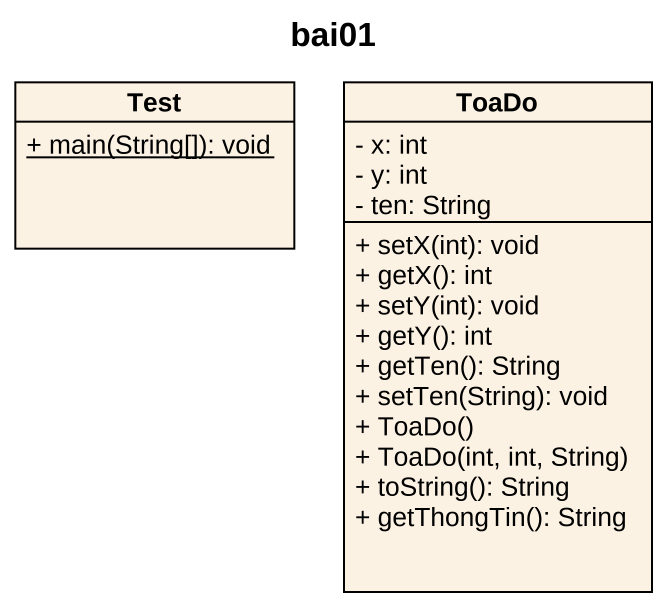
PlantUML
@startuml
title bai01
hide circle
hide empty members
skinparam classAttributeIconSize 0
class Test {
  {static} + main(String[]): void
}
class ToaDo {
  - x: int
  - y: int
  - ten: String
  + setX(int): void
  + getX(): int
  + setY(int): void
  + getY(): int
  + getTen(): String
  + setTen(String): void
  + ToaDo()
  + ToaDo(int, int, String)
  + toString(): String
  + getThongTin(): String
}
@enduml
